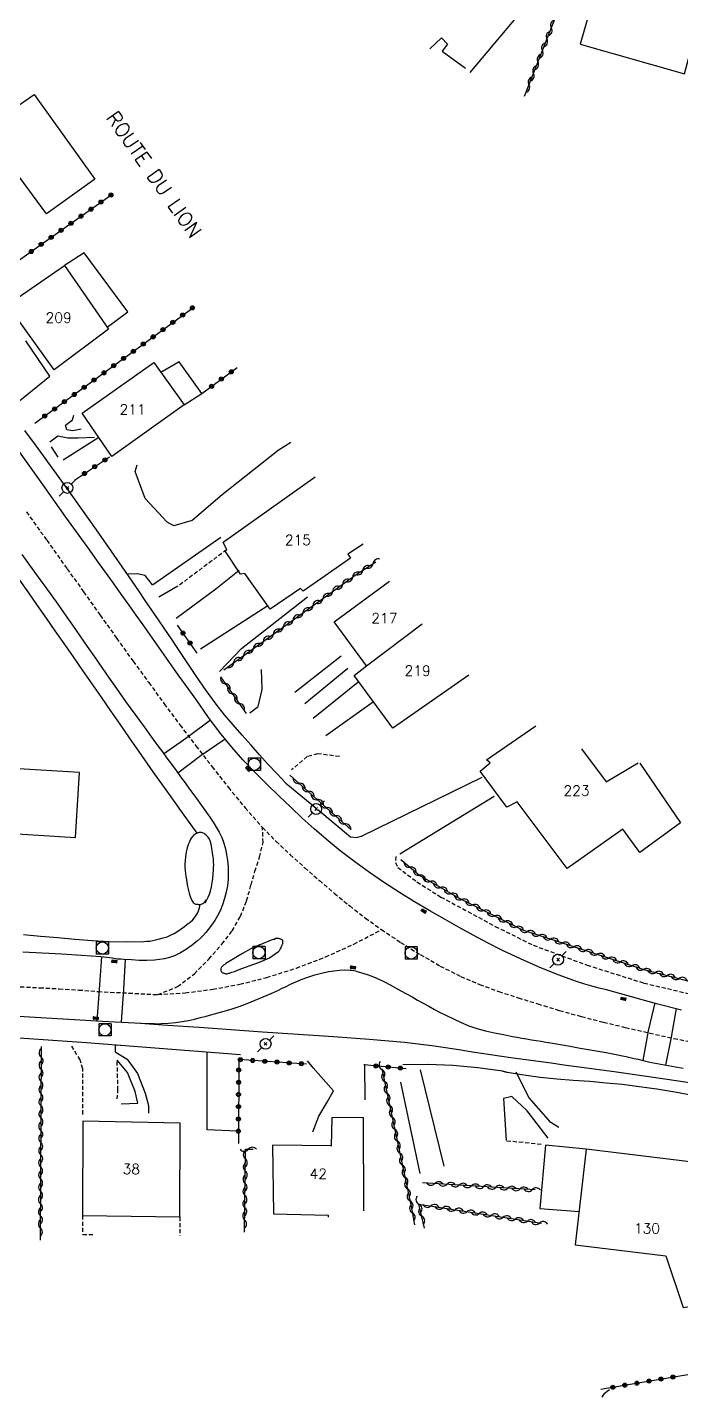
# Model space of a CAD drawing. Header units: millimetres. Extents: x 150997 to 152001, y 151999 to 153001.
# Drawn here: x 151800.5 to 151880.8, y 152318.2 to 152485.7 of the extents above; entities that cross this region are included whole.
import ezdxf
from ezdxf.enums import TextEntityAlignment as Align

# ---------------------------------------------------------------- set-up
doc = ezdxf.new("R2010")
doc.units = ezdxf.units.MM
doc.linetypes.add('DASHED', pattern=[0.75, 0.5, -0.25])
doc.layers.get('0').update_dxf_attribs({"linetype": 'CONTINUOUS'})
for name, color, linetype in [('W0001', 6, 'DASHED'), ('W0008', 7, 'CONTINUOUS'), ('W0014', 7, 'CONTINUOUS'), ('W0015', 2, 'CONTINUOUS'), ('W0017', 7, 'CONTINUOUS'), ('W0020', 2, 'CONTINUOUS'), ('W0101', 7, 'CONTINUOUS'), ('W0104', 1, 'CONTINUOUS'), ('W0112', 1, 'DASHED'), ('W0214', 2, 'CONTINUOUS'), ('W0300', 7, 'CONTINUOUS'), ('W0310', 3, 'CONTINUOUS'), ('W0323', 7, 'CONTINUOUS'), ('W0330', 7, 'CONTINUOUS'), ('W0333', 7, 'CONTINUOUS'), ('W0401', 7, 'CONTINUOUS'), ('W0420', 7, 'CONTINUOUS'), ('W0473', 7, 'CONTINUOUS'), ('W0989', 7, 'CONTINUOUS'), ('W0991', 7, 'CONTINUOUS'), ('W1102', 7, 'CONTINUOUS')]:
    doc.layers.add(name, color=color, linetype=linetype)
doc.styles.get("Standard").update_dxf_attribs({"font": 'romans.shx', "width": 0.85})

# ---------------------------------------------------------------- blocks, each defined once
blk = doc.blocks.new('T420')
for p, q in [((0.75, 0.75), (-0.75, 0.75)), ((-0.75, 0.75), (-0.75, -0.75)), ((0.75, 0.75), (0.75, -0.75)), ((0.75, -0.75), (-0.75, -0.75))]:
    blk.add_line(p, q)
blk.add_ellipse((0, 0), major_axis=(-0.53, 0.53), ratio=1, start_param=3.926991, end_param=10.210176)
blk = doc.blocks.new('T401')
for p, q in [((-0.3, 0.3), (0, 0.3)), ((-0.3, -0.25), (-0.3, 0.3)), ((-0.3, 0.15), (0, 0.15)), ((-0.3, 0), (0, 0)), ((0, 0.3), (0, -0.25)), ((-0.3, -0.15), (0, -0.15)), ((-0.3, -0.25), (-0.3, -0.3)), ((-0.3, -0.3), (0, -0.3)), ((0, -0.3), (0, -0.25))]:
    blk.add_line(p, q)
blk = doc.blocks.new('T473')
for p, q in [((-0.166667, 0.166667), (0.166667, -0.166667)), ((-0.166667, -0.166667), (0.166667, 0.166667)), ((0.500001, 0.500001), (1.000002, 1.000002)), ((-1.000002, -1.000002), (-0.500001, -0.500001))]:
    blk.add_line(p, q)
blk.add_ellipse((0, 0), major_axis=(0.471405, 0.471405), ratio=1, start_param=5.4977871438, end_param=11.780972451)
blk = doc.blocks.new('t310o')
at = {"color": 0, "linetype": 'Continuous'}
for centre, start, end in [((-0.5, 0.38), 216.8699, 323.1304), ((0.5, -0.37), 36.8699, 143.1303)]:
    blk.add_arc(centre, 0.625, start, end, dxfattribs=at)
blk = doc.blocks.new('t323o')
at = {"color": 0, "linetype": 'Continuous'}
for radius in [0.25, 0.15]:
    blk.add_circle((0, 0), radius, dxfattribs=at)

msp = doc.modelspace()

# ---------------------------------------------------------------- linework, layer by layer
at = {"layer": 'W0001'}
for points in [[(151800.4, 152426.22), (151802.9, 152422.73), (151805.39, 152419.23), (151807.42, 152416.39), (151809.45, 152413.54), (151811.48, 152410.7), (151813.52, 152407.86), (151815.43, 152405.25), (151817.33, 152402.64), (151819.26, 152400.04), (151821.23, 152397.47), (151823.21, 152394.92), (151825.21, 152392.37), (151827.26, 152389.87), (151829.41, 152387.46)], [(151816.53, 152366.93), (151818.96, 152367.91), (151821.04, 152369.48), (151822.8, 152371.3), (151824.43, 152373.13), (151825.69, 152374.75), (151826.69, 152376.54), (151827.46, 152378.44), (151828, 152380.41), (151828.47, 152382.08), (151829.05, 152383.8), (151829.47, 152385.61), (151829.41, 152387.46)], [(151829.41, 152387.46), (151831.08, 152385.74), (151832.82, 152384.1), (151834.6, 152382.5), (151836.4, 152380.93), (151838.25, 152379.36), (151840.13, 152377.82), (151842.05, 152376.33), (151844.03, 152374.91)], [(151816.53, 152366.93), (151819.92, 152367.15), (151823.29, 152367.58), (151826.63, 152368.21), (151829.93, 152369.03), (151833.58, 152370.19), (151837.15, 152371.55), (151840.64, 152373.13), (151844.03, 152374.91)], [(151844.03, 152374.91), (151846.38, 152373.34), (151848.78, 152371.84), (151851.24, 152370.44), (151853.77, 152369.16), (151856.08, 152368.17), (151858.44, 152367.31), (151860.83, 152366.53), (151863.22, 152365.79), (151865.9, 152364.98), (151868.6, 152364.24), (151871.31, 152363.54), (151874.03, 152362.89), (151876.98, 152362.21), (151879.94, 152361.55), (151882.92, 152360.97), (151885.92, 152360.5), (151887.8, 152360.27), (151889.7, 152360.08), (151891.59, 152359.93), (151893.49, 152359.8), (151897.04, 152359.6)], [(151799.64, 152367.89), (151802.04, 152367.77), (151804.43, 152367.64), (151806.82, 152367.49), (151809.21, 152367.31)], [(151809.21, 152367.31), (151816.53, 152366.93)]]:
    msp.add_lwpolyline(points, dxfattribs=at)
at = {"layer": 'W0008'}
msp.add_lwpolyline([(151816.11, 152363.33), (151816.97, 152363.36), (151817.84, 152363.42), (151818.7, 152363.51), (151819.55, 152363.63), (151820.3, 152363.76), (151821.04, 152363.92), (151821.77, 152364.1), (151822.5, 152364.29), (151823.52, 152364.56), (151824.53, 152364.84), (151825.54, 152365.14), (151826.54, 152365.48), (151827.54, 152365.84), (151828.52, 152366.23), (151829.49, 152366.64), (151830.46, 152367.06), (151830.93, 152367.27), (151831.39, 152367.49), (151831.84, 152367.71), (151832.3, 152367.94), (151832.76, 152368.16), (151833.22, 152368.38), (151833.69, 152368.59), (151834.16, 152368.77), (151834.99, 152369.07), (151835.82, 152369.34), (151836.67, 152369.57), (151837.53, 152369.75), (151838.19, 152369.85), (151838.86, 152369.92), (151839.53, 152369.95), (151840.2, 152369.94), (151840.41, 152369.92), (151840.62, 152369.88), (151840.83, 152369.83), (151841.04, 152369.78), (151841.72, 152369.57), (151842.4, 152369.34), (151843.06, 152369.09), (151843.72, 152368.81), (151844.41, 152368.49), (151845.08, 152368.14), (151845.74, 152367.77), (151846.41, 152367.41), (151847.1, 152367.03), (151847.79, 152366.65), (151848.47, 152366.26), (151849.15, 152365.87), (151849.84, 152365.49), (151850.53, 152365.11), (151851.22, 152364.74), (151851.92, 152364.39), (151852.86, 152363.94), (151853.8, 152363.51), (151854.75, 152363.11), (151855.73, 152362.76), (151856.81, 152362.46), (151857.91, 152362.22), (151859.01, 152362.01), (151860.11, 152361.8), (151860.69, 152361.69), (151861.28, 152361.59), (151861.86, 152361.49), (151862.45, 152361.39), (151863.04, 152361.29), (151863.63, 152361.2), (151864.22, 152361.1), (151864.8, 152361), (151866.02, 152360.79), (151867.23, 152360.58), (151868.45, 152360.37), (151869.66, 152360.16), (151870.66, 152359.98), (151871.65, 152359.8), (151872.64, 152359.62), (151873.63, 152359.42), (151874.11, 152359.32), (151874.59, 152359.21), (151875.07, 152359.09), (151875.55, 152358.98), (151876.02, 152358.86), (151876.5, 152358.75), (151876.98, 152358.64), (151877.46, 152358.54), (151878.36, 152358.37), (151879.27, 152358.21), (151880.17, 152358.05), (151881.08, 152357.9)], dxfattribs=at)
at = {"layer": 'W0014'}
for points in [[(151832.28, 152392.89), (151831.19, 152394.04), (151830.12, 152395.2), (151829.05, 152396.37), (151828, 152397.55), (151826.9, 152398.79), (151825.81, 152400.04), (151824.73, 152401.3), (151823.7, 152402.6), (151822.48, 152404.27), (151821.31, 152405.98), (151820.17, 152407.7), (151819.02, 152409.42), (151818.21, 152410.6), (151817.41, 152411.79), (151816.61, 152412.97), (151815.81, 152414.16), (151815, 152415.34), (151814.2, 152416.52), (151813.39, 152417.7), (151812.58, 152418.88), (151810.8, 152421.44), (151809.01, 152423.99), (151807.21, 152426.54), (151805.4, 152429.08), (151804.11, 152430.87), (151802.81, 152432.66), (151801.51, 152434.44), (151800.2, 152436.22)], [(151880.9, 152365.02), (151877.81, 152365.81), (151874.75, 152366.66), (151871.68, 152367.5), (151870.79, 152367.73), (151869.89, 152367.95), (151869, 152368.2), (151868.12, 152368.48), (151865.75, 152369.35), (151863.41, 152370.31), (151861.11, 152371.33), (151858.83, 152372.4), (151857.05, 152373.28), (151855.3, 152374.21), (151853.57, 152375.16), (151851.85, 152376.14), (151849.96, 152377.22), (151848.08, 152378.33), (151846.23, 152379.46), (151844.4, 152380.65), (151842.56, 152381.92), (151840.74, 152383.24), (151838.97, 152384.6), (151837.22, 152386), (151835.74, 152387.28), (151834.29, 152388.59), (151832.87, 152389.93), (151831.46, 152391.29), (151829.96, 152392.75), (151828.47, 152394.23), (151827.01, 152395.74), (151825.62, 152397.3), (151824.12, 152399.17), (151822.7, 152401.09), (151821.32, 152403.04), (151819.93, 152404.98), (151819.06, 152406.2), (151818.19, 152407.42), (151817.33, 152408.64), (151816.47, 152409.87), (151815.62, 152411.1), (151814.76, 152412.32), (151813.9, 152413.54), (151813.03, 152414.76), (151812.06, 152416.12), (151811.09, 152417.47), (151810.12, 152418.81), (151809.14, 152420.16), (151808.17, 152421.51), (151807.19, 152422.86), (151806.22, 152424.21), (151805.26, 152425.56), (151802.4, 152429.56), (151799.56, 152433.57)], [(151799.83, 152420.97), (151800.57, 152419.96), (151801.31, 152418.94), (151802.05, 152417.92), (151802.79, 152416.91), (151803.52, 152415.89), (151804.25, 152414.86), (151805.16, 152413.57), (151806.06, 152412.28), (151806.96, 152410.98), (151807.85, 152409.69), (151808.75, 152408.39), (151809.65, 152407.09), (151810.55, 152405.8), (151811.46, 152404.51), (151812.58, 152402.94), (151813.71, 152401.38), (151814.85, 152399.82), (151815.98, 152398.26), (151816.54, 152397.49), (151817.1, 152396.73), (151817.66, 152395.97), (151818.22, 152395.21), (151818.78, 152394.45), (151819.34, 152393.69), (151819.9, 152392.93), (151820.45, 152392.16), (151821.08, 152391.31), (151821.71, 152390.45), (151822.33, 152389.59), (151822.93, 152388.7), (151823.33, 152388.1), (151823.73, 152387.5), (151824.1, 152386.87), (151824.42, 152386.21), (151824.66, 152385.53), (151824.85, 152384.83), (151825, 152384.12), (151825.1, 152383.4), (151825.17, 152382.63), (151825.2, 152381.85), (151825.17, 152381.07), (151825.09, 152380.3), (151824.95, 152379.5), (151824.75, 152378.72), (151824.49, 152377.96), (151824.19, 152377.22), (151823.88, 152376.6), (151823.53, 152376.02), (151823.14, 152375.45), (151822.73, 152374.91), (151822.43, 152374.54), (151822.11, 152374.18), (151821.77, 152373.85), (151821.41, 152373.53), (151820.75, 152373), (151820.07, 152372.5), (151819.34, 152372.05), (151818.58, 152371.68), (151817.98, 152371.47), (151817.37, 152371.33), (151816.75, 152371.24), (151816.14, 152371.17), (151815.19, 152371.12), (151814.24, 152371.13), (151813.3, 152371.18), (151812.35, 152371.24), (151812, 152371.26), (151811.65, 152371.3), (151811.3, 152371.34), (151810.96, 152371.39), (151810.61, 152371.44), (151810.26, 152371.48), (151809.91, 152371.52), (151809.56, 152371.55), (151807.16, 152371.74), (151804.75, 152371.89), (151802.34, 152372.02), (151799.94, 152372.14)], [(151821.38, 152386.76), (151819.57, 152389.27), (151817.78, 152391.78), (151815.99, 152394.3), (151814.2, 152396.82), (151813.05, 152398.47), (151811.9, 152400.13), (151810.76, 152401.78), (151809.61, 152403.44), (151808.47, 152405.1), (151807.33, 152406.75), (151806.19, 152408.41), (151805.04, 152410.06), (151803.95, 152411.62), (151802.86, 152413.17), (151801.77, 152414.72), (151800.68, 152416.27), (151799.59, 152417.82)], [(151832.28, 152392.89), (151835.94, 152389.87)], [(151800.04, 152374.3), (151802.14, 152374.12), (151804.25, 152373.93), (151806.35, 152373.74), (151808.46, 152373.57), (151810.58, 152373.45), (151812.7, 152373.4), (151814.82, 152373.44), (151815.2, 152373.47), (151815.57, 152373.51), (151815.93, 152373.57), (151816.3, 152373.65), (151816.76, 152373.76), (151817.22, 152373.89), (151817.68, 152374.04), (151818.12, 152374.22), (151818.57, 152374.45), (151818.99, 152374.72), (151819.41, 152375), (151819.81, 152375.3), (151820.17, 152375.56), (151820.52, 152375.83), (151820.86, 152376.13), (151821.15, 152376.48), (151821.37, 152376.83), (151821.54, 152377.2), (151821.66, 152377.6), (151821.74, 152378)], [(151777.33, 152365.55), (151781.31, 152365.33), (151785.3, 152365.11), (151789.28, 152364.89), (151793.26, 152364.66), (151795.32, 152364.54), (151797.37, 152364.42), (151799.43, 152364.29), (151801.49, 152364.16), (151803.54, 152364.03), (151805.6, 152363.91), (151807.65, 152363.79), (151809.71, 152363.67), (151811.31, 152363.59), (151812.91, 152363.51), (151814.51, 152363.43), (151816.11, 152363.36)], [(151813.83, 152363.47), (151817.72, 152363.19), (151821.62, 152362.91), (151825.51, 152362.63), (151829.41, 152362.35), (151833.78, 152362.06), (151838.14, 152361.79), (151842.51, 152361.47), (151846.87, 152361.07), (151848.54, 152360.87), (151850.21, 152360.66), (151851.88, 152360.42), (151853.55, 152360.17), (151855.21, 152359.91), (151856.88, 152359.66), (151858.54, 152359.41), (151860.21, 152359.17), (151861.76, 152358.95), (151863.32, 152358.74), (151864.87, 152358.53), (151866.42, 152358.32), (151867.98, 152358.11), (151869.53, 152357.9), (151871.08, 152357.69), (151872.63, 152357.47), (151876.59, 152356.91), (151880.54, 152356.33), (151884.48, 152355.74)], [(151811.95, 152360.67), (151807.8, 152360.99), (151803.66, 152361.3), (151799.51, 152361.59), (151795.36, 152361.87), (151791.14, 152362.14), (151786.91, 152362.39), (151782.68, 152362.63), (151778.46, 152362.86)], [(151826.69, 152359.54), (151811.45, 152360.71)], [(151882.26, 152354.55), (151880.07, 152354.95), (151877.87, 152355.3), (151875.67, 152355.62), (151873.66, 152355.87), (151871.64, 152356.07), (151869.61, 152356.24), (151867.59, 152356.39), (151865.57, 152356.56), (151863.54, 152356.76), (151861.53, 152357.02), (151859.52, 152357.35), (151859.44, 152357.37), (151859.36, 152357.39), (151859.29, 152357.41), (151859.21, 152357.44), (151859.13, 152357.46), (151859.05, 152357.48), (151858.98, 152357.5), (151858.9, 152357.52), (151855.86, 152357.94), (151852.8, 152358.21), (151849.73, 152358.33), (151846.67, 152358.29)]]:
    msp.add_lwpolyline(points, dxfattribs=at)
at = {"layer": 'W0015'}
for points in [[(151829.04, 152373.06), (151827.98, 152372.53), (151826.93, 152371.97), (151825.91, 152371.37), (151824.91, 152370.73), (151824.77, 152370.64), (151824.63, 152370.54), (151824.49, 152370.44), (151824.38, 152370.3), (151824.34, 152370.22), (151824.3, 152370.14), (151824.29, 152370.04), (151824.28, 152369.95), (151824.29, 152369.88), (151824.32, 152369.81), (151824.35, 152369.74), (151824.4, 152369.68), (151824.46, 152369.64), (151824.52, 152369.62), (151824.58, 152369.6), (151824.65, 152369.58), (151824.71, 152369.56), (151824.78, 152369.52), (151824.85, 152369.5), (151824.92, 152369.48), (151825.03, 152369.49), (151825.14, 152369.51), (151825.25, 152369.55), (151825.35, 152369.58), (151825.65, 152369.68), (151825.96, 152369.78), (151826.25, 152369.9), (151826.55, 152370.02), (151827.77, 152370.47), (151829.03, 152370.9), (151830.26, 152371.45), (151831.37, 152372.22), (151831.49, 152372.36), (151831.59, 152372.52), (151831.68, 152372.69), (151831.75, 152372.86), (151831.78, 152372.92), (151831.81, 152372.98), (151831.84, 152373.04), (151831.86, 152373.11), (151831.89, 152373.17), (151831.91, 152373.24), (151831.92, 152373.31), (151831.92, 152373.38), (151831.92, 152373.44), (151831.92, 152373.5), (151831.9, 152373.56), (151831.86, 152373.62), (151831.83, 152373.64), (151831.8, 152373.66), (151831.76, 152373.68), (151831.73, 152373.69), (151831.67, 152373.72), (151831.61, 152373.75), (151831.54, 152373.77), (151831.48, 152373.79), (151831.42, 152373.8), (151831.36, 152373.81), (151831.3, 152373.81), (151831.24, 152373.81), (151831.17, 152373.81), (151831.1, 152373.81), (151831.03, 152373.81), (151830.97, 152373.8), (151830.94, 152373.79), (151830.92, 152373.76), (151830.91, 152373.73), (151830.89, 152373.71), (151830.85, 152373.69), (151830.81, 152373.68), (151830.76, 152373.7), (151830.73, 152373.74)], [(151829.04, 152373.06), (151830.73, 152373.74)]]:
    msp.add_lwpolyline(points, dxfattribs=at)
at = {"layer": 'W0017'}
for points in [[(151799.59, 152439.9), (151803.29, 152442.87), (151800.31, 152447.21)], [(151807.13, 152436.38), (151806.09, 152436.15), (151805.36, 152436.27), (151805.2, 152436.86), (151806.07, 152437.51), (151806.22, 152438.1)], [(151803.27, 152434.8), (151804.27, 152435.56), (151805.47, 152435.3), (151806.76, 152435.29), (151808.76, 152435.38)], [(151809.3, 152435.34), (151804.93, 152432.58)], [(151815.9, 152417.27), (151824.29, 152423.12)], [(151815.9, 152417.27), (151814.97, 152418.38), (151813.99, 152418.59), (151812.85, 152418.58)], [(151818.81, 152413.14), (151823.68, 152416.75), (151826.53, 152419.04)], [(151819.02, 152417.08), (151816.68, 152415.73)], [(151824.11, 152406.6), (151826.84, 152409.44), (151834.94, 152415.77)], [(151830.05, 152414.67), (151821.77, 152409.36)], [(151833.38, 152404.09), (151839.09, 152408.54)], [(151827.84, 152401.53), (151828.87, 152402.29), (151829.35, 152404.39), (151829.29, 152406.87)], [(151834.62, 152402.68), (151839.88, 152407.03)], [(151835.62, 152400.89), (151841.12, 152405.29)], [(151843.05, 152402.88), (151837.17, 152398.7)], [(151856.36, 152393.6), (151841.53, 152386.36)], [(151846.29, 152384.2), (151857.89, 152391.3)], [(151836.19, 152389.65), (151840.2, 152386.3), (151840.99, 152386.22), (151841.79, 152386.48)], [(151811.31, 152360.72), (151811.31, 152359.91)], [(151811.31, 152359.91), (151812.79, 152359.01), (151814.04, 152357.22), (151814.98, 152354.82), (151815.38, 152353.32), (151815.41, 152352.38)], [(151826.27, 152350.16), (151822.59, 152350.31), (151822.62, 152359.84)], [(151814.1, 152353.59), (151813.76, 152355.04), (151812.82, 152357.36), (151811.53, 152358.86)], [(151835.6, 152350.06), (151836.32, 152352), (151837.34, 152353.73), (151838.14, 152355.11), (151835.64, 152357.92), (151834.92, 152358.78)], [(151841.92, 152358.4), (151841.98, 152354.01)], [(151848.78, 152357.68), (151851.7, 152345.86)], [(151865.83, 152350.62), (151864.82, 152351.21), (151862.18, 152354.26), (151860.58, 152357.39)], [(151812.05, 152353.53), (151814.1, 152353.59)], [(151864.52, 152349.31), (151861.92, 152352.65), (151860.05, 152354.4), (151859.03, 152354.17)], [(151859.03, 152354.17), (151859.35, 152349.03)]]:
    msp.add_lwpolyline(points, dxfattribs=at)
at = {"layer": 'W0020'}
for points in [[(151817.26, 152396.51), (151820.09, 152398.52), (151823.02, 152400.69)], [(151824.83, 152398.3), (151821.85, 152396.28), (151819.02, 152394.11)], [(151809.62, 152371.55), (151809.33, 152367.54), (151809.07, 152363.72)], [(151812.1, 152363.55), (151812.38, 152367.61), (151812.57, 152371.22)], [(151877.6, 152365.91), (151876.81, 152362.49), (151876.16, 152358.83)], [(151878.96, 152358.27), (151879.66, 152361.69), (151880.27, 152365.23)]]:
    msp.add_lwpolyline(points, dxfattribs=at)
at = {"layer": 'W0101'}
for points in [[(151883.98, 152490.16), (151871.29, 152493.66), (151868.43, 152483.66), (151881.27, 152480.01)], [(151802.87, 152462.8), (151798.97, 152468.08), (151793.3, 152464.29), (151789.67, 152469.41), (151801.33, 152477.48), (151808.79, 152467.07)], [(151803.81, 152443.65), (151798.08, 152451.62), (151805.09, 152456.48), (151810.48, 152448.67)], [(151819.78, 152439.36), (151810.91, 152433.02), (151807.25, 152438.32), (151816.05, 152444.56)], [(151819.26, 152339.62), (151819.27, 152351.15), (151807.35, 152351.4), (151807.29, 152339.79)], [(151887.27, 152329.5), (151885.96, 152337.61), (151885.18, 152337.72), (151885.98, 152345.9), (151869.17, 152347.93), (151867.83, 152336.2), (151878.97, 152334.85), (151881.08, 152328.49)]]:
    msp.add_lwpolyline(points, close=True, dxfattribs=at)
for points in [[(151854.93, 152480.19), (151863.83, 152490.78)], [(151849.96, 152483.07), (151851.39, 152484.41), (151852.14, 152483.65), (151851.48, 152482.79), (151854.33, 152480.72)], [(151840.23, 152420.52), (151834.39, 152416.47), (151834.06, 152416.81), (151830.33, 152414.28), (151827.23, 152418.65), (151826.72, 152418.58), (151824.77, 152421.48), (151825.01, 152421.57), (151824.58, 152422.5), (151835.88, 152430.5)], [(151841.78, 152422.23), (151839.91, 152421.02), (151840.23, 152420.52)], [(151842.17, 152407.29), (151838.23, 152412.71), (151845.01, 152417.69)], [(151854.74, 152406.16), (151845.42, 152399.63), (151840.67, 152406.1), (151842.17, 152407.29)], [(151866.83, 152382.4), (151860.71, 152390.62), (151859.41, 152389.93), (151856.16, 152394.37), (151857.4, 152395.38), (151856.95, 152395.77), (151862.98, 152399.93)], [(151868.61, 152397.12), (151871.65, 152393.07), (151875.56, 152395.39)], [(151875.76, 152395.34), (151880.77, 152388.01), (151875.76, 152384.4), (151873.67, 152387.26), (151866.83, 152382.4)], [(151841.86, 152340.38), (151841.8, 152351.78), (151837.93, 152351.85), (151837.86, 152348.31), (151837.83, 152348.36), (151830.62, 152348.43), (151830.75, 152340.01), (151837.48, 152339.86), (151837.49, 152339.6)]]:
    msp.add_lwpolyline(points, dxfattribs=at)
at = {"layer": 'W0104'}
for points in [[(151810.33, 152448.88), (151812.86, 152450.78), (151807.51, 152458.01), (151805.09, 152456.48)], [(151819.78, 152439.36), (151821.95, 152440.74), (151819.15, 152444.64), (151816.93, 152443.34)], [(151869.17, 152347.93), (151864.16, 152348.43), (151863.49, 152340.66), (151868.3, 152340.28)]]:
    msp.add_lwpolyline(points, dxfattribs=at)
msp.add_lwpolyline([(151806.92, 152394.19), (151791.91, 152395.11), (151791.42, 152387.17), (151806.43, 152386.24)], close=True, dxfattribs=at)
at = {"layer": 'W0112'}
for points in [[(151825.01, 152421.57), (151819.02, 152417.08)], [(151838.87, 152396.17), (151836.18, 152396.49), (151834.9, 152396.15), (151832.98, 152394.55)], [(151845.8, 152383.88), (151845.75, 152383.15), (151846.04, 152382.54), (151848.39, 152380.76), (151851.33, 152378.91), (151858.01, 152375.31), (151862.67, 152372.99), (151869.29, 152370.55), (151876.27, 152368.35), (151882.44, 152366.9), (151886.66, 152366.28)], [(151807.34, 152352.22), (151807.33, 152357.81), (151807, 152358.9), (151805.89, 152360.73)], [(151811.51, 152358.72), (151811.61, 152355.32), (151811.52, 152354.11)], [(151863.66, 152348.53), (151859.3, 152348.96)], [(151807.29, 152339.79), (151807.31, 152337.47), (151808.71, 152337.48)], [(151819.26, 152339.62), (151819.25, 152337.33)]]:
    msp.add_lwpolyline(points, dxfattribs=at)
at = {"layer": 'W0214'}
msp.add_lwpolyline([(151871.13, 152317.47), (151871.26, 152317.71), (151871.49, 152317.99), (151871.75, 152318.23), (151872.05, 152318.43)], dxfattribs=at)
at = {"layer": 'W0300'}
msp.add_lwpolyline([(151848.8, 152344.95), (151846.39, 152356.16)], dxfattribs=at)
at = {"layer": 'W0310'}
for points in [[(151861.61, 152477.28), (151870.98, 152501.14)], [(151824.65, 152406.83), (151840.92, 152418.53), (151843.32, 152420.06)], [(151827.44, 152401.44), (151824.27, 152405.95)], [(151832.78, 152393.86), (151840.3, 152387.17)], [(151846.42, 152383.54), (151848.73, 152381.54), (151853.57, 152378.77), (151861.35, 152374.88), (151876.25, 152370.02), (151883.08, 152368.27)], [(151802.2, 152360.54), (151802.1, 152336.77)], [(151844.06, 152357.83), (151847.68, 152340.9), (151848.08, 152338.64)], [(151827.2, 152337.76), (151827.32, 152347.93), (151828.26, 152347.93)], [(151862.93, 152342.95), (151849.08, 152343.83)], [(151849.31, 152338.26), (151848.63, 152341.2), (151863.67, 152338.84)]]:
    msp.add_lwpolyline(points, dxfattribs=at)
at = {"layer": 'W0323'}
for points in [[(151791.19, 152451.26), (151804.2, 152460.47), (151811.06, 152465.33)], [(151801.44, 152437.09), (151817.15, 152448.57), (151820.99, 152451.41)], [(151821.95, 152440.74), (151826.3, 152443.95)], [(151804.31, 152432.94), (151803.48, 152434.18)], [(151806.29, 152430.1), (151810.62, 152432.98)], [(151821.37, 152408.87), (151818.95, 152412.28)], [(151834.82, 152358.4), (151826.48, 152358.95), (151826.44, 152348.66)], [(151847.07, 152357.83), (151841.87, 152358.29)], [(151870.97, 152318.47), (151871.44, 152318.54), (151895.11, 152322.53)]]:
    msp.add_lwpolyline(points, dxfattribs=at)
at = {"layer": 'W0330'}
msp.add_lwpolyline([(151832.87, 152434.73), (151831.33, 152433.73), (151824.46, 152428.3), (151820.75, 152425.16), (151818.51, 152424.5), (151817.71, 152424.96), (151814.98, 152427.86), (151813.78, 152431.19), (151814.02, 152431.98)], dxfattribs=at)
at = {"layer": 'W0333'}
msp.add_lwpolyline([(151822.35, 152378.21), (151822.55, 152378.55), (151822.73, 152378.9), (151822.88, 152379.26), (151823, 152379.63), (151823.13, 152380.15), (151823.22, 152380.67), (151823.29, 152381.2), (151823.34, 152381.72), (151823.36, 152381.9), (151823.37, 152382.07), (151823.39, 152382.25), (151823.4, 152382.42), (151823.4, 152382.6), (151823.41, 152382.78), (151823.41, 152382.95), (151823.4, 152383.13), (151823.39, 152383.37), (151823.38, 152383.6), (151823.35, 152383.84), (151823.32, 152384.07), (151823.28, 152384.34), (151823.23, 152384.61), (151823.18, 152384.88), (151823.12, 152385.14), (151823.08, 152385.36), (151823.05, 152385.58), (151822.99, 152385.8), (151822.91, 152386), (151822.81, 152386.16), (151822.7, 152386.3), (151822.57, 152386.43), (151822.43, 152386.55), (151822.34, 152386.63), (151822.24, 152386.7), (151822.13, 152386.77), (151822.02, 152386.81), (151821.93, 152386.83), (151821.83, 152386.84), (151821.74, 152386.84), (151821.64, 152386.83), (151821.52, 152386.8), (151821.41, 152386.77), (151821.29, 152386.73), (151821.19, 152386.68), (151821.08, 152386.61), (151820.97, 152386.53), (151820.88, 152386.44), (151820.79, 152386.34), (151820.65, 152386.14), (151820.53, 152385.92), (151820.42, 152385.69), (151820.33, 152385.46), (151820.17, 152384.95), (151820.04, 152384.43), (151819.95, 152383.9), (151819.89, 152383.37), (151819.87, 152382.97), (151819.87, 152382.57), (151819.9, 152382.17), (151819.94, 152381.78), (151820.01, 152381.26), (151820.09, 152380.74), (151820.2, 152380.22), (151820.33, 152379.71), (151820.41, 152379.4), (151820.49, 152379.09), (151820.6, 152378.78), (151820.74, 152378.48), (151820.81, 152378.36), (151820.89, 152378.25), (151820.99, 152378.14), (151821.11, 152378.06), (151821.19, 152378.03), (151821.29, 152378.02), (151821.37, 152378.02), (151821.46, 152378.02), (151821.54, 152378.01), (151821.62, 152378), (151821.7, 152377.99), (151821.79, 152378), (151821.89, 152378.03), (151822, 152378.06), (151822.09, 152378.11), (151822.18, 152378.18), (151822.28, 152378.26), (151822.37, 152378.36), (151822.44, 152378.47), (151822.5, 152378.59)], dxfattribs=at)
at = {"layer": 'W1102'}
msp.add_lwpolyline([(151842.17, 152407.29), (151849.02, 152412.48)], dxfattribs=at)

# ---------------------------------------------------------------- block references
at = {"layer": 'W0310'}
for p, rotation in [((151864.9, 152485.66), 68.55830404250666), ((151863.8, 152482.87), 68.55830404250666), ((151864.35, 152484.26), 68.55830404250666), ((151863.25, 152481.47), 68.55830404250666), ((151862.7, 152480.07), 68.55830404250666), ((151862.15, 152478.68), 68.55830404250666), ((151842.99, 152419.85), 32.5627922993347), ((151840.48, 152418.21), 35.71408847483345), ((151841.73, 152419.04), 32.5627922993347), ((151838.04, 152416.46), 35.71408847483345), ((151839.26, 152417.33), 35.71408847483345), ((151835.61, 152414.71), 35.71408847483345), ((151836.83, 152415.58), 35.71408847483345), ((151833.17, 152412.95), 35.71408847483345), ((151834.39, 152413.83), 35.71408847483345), ((151830.74, 152411.2), 35.71408847483345), ((151831.95, 152412.08), 35.71408847483345), ((151828.3, 152409.45), 35.71408847483345), ((151829.52, 152410.33), 35.71408847483345), ((151825.86, 152407.7), 35.71408847483345), ((151827.08, 152408.58), 35.71408847483345), ((151824.85, 152405.12), 125.111214182977), ((151825.71, 152403.89), 125.111214182977), ((151826.58, 152402.67), 125.111214182977), ((151833.9, 152392.87), 318.329132273171), ((151835.02, 152391.87), 318.329132273171), ((151836.14, 152390.87), 318.329132273171), ((151837.26, 152389.87), 318.329132273171), ((151838.39, 152388.88), 318.329132273171), ((151839.51, 152387.88), 318.329132273171), ((151847.55, 152382.56), 319.0506359443302), ((151848.69, 152381.58), 319.0506359443302), ((151849.98, 152380.82), 330.2258055342991), ((151851.28, 152380.08), 330.2258055342991), ((151852.59, 152379.33), 330.2258055342991), ((151853.9, 152378.61), 333.3966908218264), ((151855.24, 152377.94), 333.3966908218264), ((151856.58, 152377.26), 333.3966908218264), ((151857.92, 152376.59), 333.3966908218264), ((151859.26, 152375.92), 333.3966908218264), ((151860.6, 152375.25), 333.3966908218264), ((151861.98, 152374.67), 341.9304588798757), ((151863.41, 152374.2), 341.9304588798757), ((151864.84, 152373.74), 341.9304588798757), ((151866.26, 152373.27), 341.9304588798757), ((151867.69, 152372.81), 341.9304588798757), ((151869.11, 152372.34), 341.9304588798757), ((151870.54, 152371.88), 341.9304588798757), ((151871.97, 152371.41), 341.9304588798757), ((151873.39, 152370.95), 341.9304588798757), ((151874.82, 152370.48), 341.9304588798757), ((151876.24, 152370.02), 341.9304588798757), ((151877.7, 152369.65), 345.7055892868141), ((151879.15, 152369.28), 345.7055892868141), ((151880.6, 152368.91), 345.7055892868141), ((151802.2, 152359.27), 269.7608222320007), ((151802.19, 152357.77), 269.7608222320007), ((151844.08, 152357.72), 282.0838894441575), ((151802.18, 152356.27), 269.7608222320007), ((151844.4, 152356.26), 282.0838894441575), ((151802.18, 152354.77), 269.7608222320007), ((151844.71, 152354.79), 282.0838894441575), ((151802.17, 152353.27), 269.7608222320007), ((151845.02, 152353.32), 282.0838894441575), ((151802.17, 152351.77), 269.7608222320007), ((151845.34, 152351.86), 282.0838894441575), ((151845.65, 152350.39), 282.0838894441575), ((151802.16, 152350.27), 269.7608222320007), ((151802.15, 152348.77), 269.7608222320007), ((151845.97, 152348.92), 282.0838894441575), ((151802.15, 152347.27), 269.7608222320007), ((151827.65, 152347.93), 0.1212607284389131), ((151846.28, 152347.46), 282.0838894441575), ((151802.14, 152345.77), 269.7608222320007), ((151827.29, 152345.26), 89.36291545525182), ((151827.3, 152346.76), 89.36291545525182), ((151846.59, 152345.99), 282.0838894441575), ((151802.13, 152344.27), 269.7608222320007), ((151827.27, 152343.76), 89.36291545525182), ((151846.91, 152344.52), 282.0838894441575), ((151802.13, 152342.77), 269.7608222320007), ((151827.25, 152342.26), 89.36291545525182), ((151847.22, 152343.06), 282.0838894441575), ((151850.58, 152343.73), 176.4020351514183), ((151852.08, 152343.64), 176.4020351514183), ((151853.57, 152343.54), 176.4020351514183), ((151855.07, 152343.45), 176.4020351514183), ((151856.57, 152343.35), 176.4020351514183), ((151858.06, 152343.26), 176.4020351514183), ((151859.56, 152343.17), 176.4020351514183), ((151861.06, 152343.07), 176.4020351514183), ((151862.55, 152342.98), 176.4020351514183), ((151802.12, 152341.27), 269.7608222320007), ((151827.24, 152340.76), 89.36291545525182), ((151847.54, 152341.59), 282.0838894441575), ((151848.64, 152341.19), 102.9358276513214), ((151850.1, 152340.97), 351.0563399040862), ((151802.12, 152339.77), 269.7608222320007), ((151827.22, 152339.26), 89.36291545525182), ((151847.82, 152340.12), 279.8463228820699), ((151848.97, 152339.72), 102.9358276513214), ((151851.58, 152340.74), 351.0563399040862), ((151853.06, 152340.51), 351.0563399040862), ((151854.54, 152340.27), 351.0563399040862), ((151856.02, 152340.04), 351.0563399040862), ((151857.51, 152339.81), 351.0563399040862), ((151858.99, 152339.57), 351.0563399040862), ((151860.47, 152339.34), 351.0563399040862), ((151802.11, 152338.27), 269.7608222320007), ((151861.95, 152339.11), 351.0563399040862), ((151863.43, 152338.87), 351.0563399040862)]:
    msp.add_blockref('t310o', p, dxfattribs=dict(at, rotation=rotation))
at = {"layer": 'W0323'}
for p, rotation in [((151810.78, 152465.13), 35.35600877783869), ((151808.33, 152463.39), 35.35600877783869), ((151809.55, 152464.26), 35.35600877783869), ((151805.88, 152461.66), 35.35600877783869), ((151807.11, 152462.53), 35.35600877783869), ((151803.44, 152459.92), 35.29446847222748), ((151804.66, 152460.79), 35.35600877783869), ((151800.99, 152458.19), 35.29446847222748), ((151802.21, 152459.06), 35.29446847222748), ((151819.6, 152450.38), 36.46404026418796), ((151820.8, 152451.27), 36.46404026418796), ((151817.18, 152448.6), 36.46404026418796), ((151818.39, 152449.49), 36.46404026418796), ((151814.76, 152446.83), 36.15809402777844), ((151815.97, 152447.71), 36.15809402777844), ((151812.34, 152445.06), 36.15809402777844), ((151813.55, 152445.94), 36.15809402777844), ((151809.92, 152443.29), 36.15809402777844), ((151811.13, 152444.17), 36.15809402777844), ((151825.57, 152443.41), 36.51467914619762), ((151807.49, 152441.52), 36.15809402777844), ((151808.71, 152442.4), 36.15809402777844), ((151823.15, 152441.63), 36.51467914619762), ((151824.36, 152442.52), 36.51467914619762), ((151805.07, 152439.75), 36.15809402777844), ((151806.28, 152440.63), 36.15809402777844), ((151803.86, 152438.86), 36.15809402777844), ((151802.65, 152437.98), 36.15809402777844), ((151808.79, 152431.76), 33.60461982212718), ((151810.04, 152432.59), 33.60461982212718), ((151807.54, 152430.93), 33.60461982212718), ((151819.63, 152411.32), 125.3415311318417), ((151820.5, 152410.1), 125.3415311318417), ((151826.69, 152358.93), 176.2854222612146), ((151828.19, 152358.83), 176.2854222612146), ((151829.69, 152358.74), 176.2854222612146), ((151831.18, 152358.64), 176.2854222612146), ((151832.68, 152358.54), 176.2854222612146), ((151834.18, 152358.45), 176.2854222612146), ((151843.36, 152358.16), 174.9765256222602), ((151844.85, 152358.03), 174.9765256222602), ((151846.35, 152357.9), 174.9765256222602), ((151826.47, 152356.16), 269.76611824542), ((151826.48, 152357.66), 269.76611824542), ((151826.46, 152354.66), 269.76611824542), ((151826.46, 152353.16), 269.76611824542), ((151826.45, 152351.66), 269.76611824542), ((151826.45, 152350.16), 269.76611824542), ((151875.41, 152319.21), 9.564332623023823), ((151876.89, 152319.46), 9.564332623023823), ((151878.37, 152319.71), 9.564332623023823), ((151879.85, 152319.96), 9.564332623023823), ((151872.45, 152318.71), 9.564332623023823), ((151873.93, 152318.96), 9.564332623023823)]:
    msp.add_blockref('t323o', p, dxfattribs=dict(at, rotation=rotation))
at = {"layer": 'W0401'}
for p, rotation in [((151827.73, 152394.77), 44.15025081477971), ((151849.3, 152377.32), 59.7623693705147), ((151811.25, 152371.14), 82.59659335083778), ((151840.49, 152370.11), 261.022915944834), ((151873.81, 152366.55), 74.54595865917045), ((151808.9, 152363.89), 266.7909423970181)]:
    msp.add_blockref('T401', p, dxfattribs=dict(at, rotation=rotation))
at = {"layer": 'W0420'}
for p in [(151828.4, 152395.21), (151809.73, 152372.65), (151828.97, 152372.09), (151847.68, 152372.04), (151810.05, 152362.6)]:
    msp.add_blockref('T420', p, dxfattribs=at)
at = {"layer": 'W0473'}
for p in [(151805.43, 152429.15), (151836.01, 152389.72), (151865.72, 152371.22), (151829.79, 152360.88)]:
    msp.add_blockref('T473', p, dxfattribs=at)

# ---------------------------------------------------------------- texts
at = {"layer": 'W0989'}
msp.add_text('ROUTE DU LION   ', height=1.75, rotation=305.0604, dxfattribs=at).set_placement((151810.11, 152474.61))
at = {"layer": 'W0991'}
for s, p in [('209', (151804.36, 152450.06)), ('211', (151813.44, 152438.79)), ('215', (151833.76, 152422.76)), ('217', (151844.38, 152413.16)), ('219', (151848.47, 152406.7)), ('223', (151867.99, 152391.97)), ('38', (151813.29, 152345.51)), ('42', (151836.26, 152344.92)), ('130', (151876.65, 152338.21))]:
    msp.add_text(s, height=1.25, dxfattribs=at).set_placement(p, align=Align.MIDDLE_CENTER)

doc.saveas('drawing.dxf')
